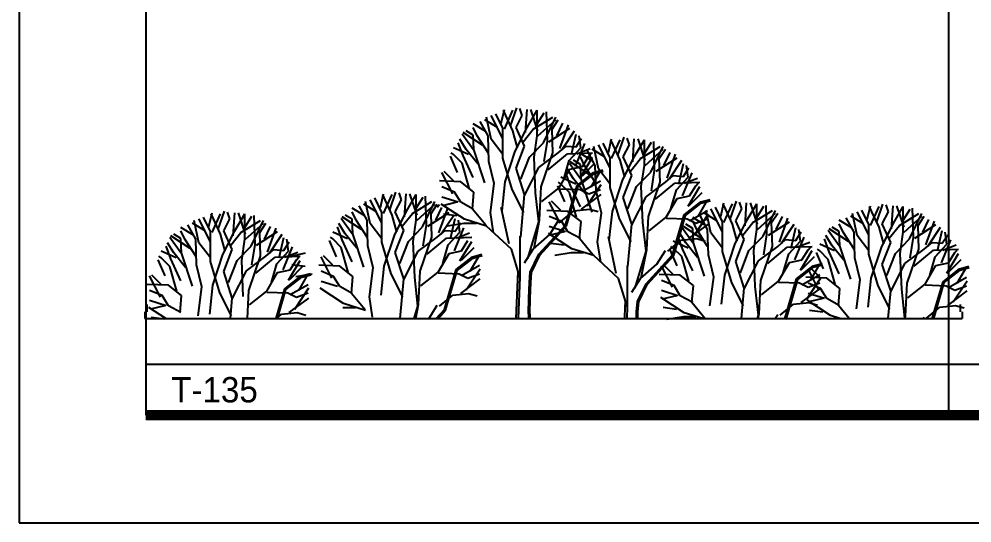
# Model space of a CAD drawing. Header units: millimetres. Extents: x 0 to 25200, y 0 to 17820.
# Drawn here: x 0 to 4511, y 0 to 2383 of the extents above; entities that cross this region are included whole.
import ezdxf
from ezdxf.enums import TextEntityAlignment as Align

# ---------------------------------------------------------------- set-up
doc = ezdxf.new("R2010")
doc.units = ezdxf.units.MM
doc.header["$LTSCALE"] = 100
doc.header["$MEASUREMENT"] = 0
for name, color, linetype in [('CO-TREE', 251, 'Continuous'), ('TB-FORM', 7, 'Continuous'), ('TB-TEXT', 4, 'Continuous')]:
    doc.layers.add(name, color=color, linetype=linetype)
doc.styles.add('DH-TEXT', font='')
doc.styles.get('DH-TEXT').set_extended_font_data('HY울릉도L')

# ---------------------------------------------------------------- blocks, each defined once
blk = doc.blocks.new('T-135')
at = {"layer": 'CO-TREE'}
for p, q in [((1731.8, 912), (1761.3, 996.9)), ((1787.1, 960.3), (1776.1, 992.9)), ((1639.6, 847.7), (1617.4, 952.2)), ((1694.9, 851.7), (1639.6, 960.3)), ((1694.9, 900), (1661.7, 968.7)), ((1687.5, 924.1), (1702.3, 988.8)), ((1709.7, 960.3), (1698.6, 984.8)), ((1702.3, 895.9), (1742.9, 984.8)), ((1742.9, 887.9), (1709.7, 960.3)), ((1757.6, 904), (1787.1, 960.3)), ((1801.9, 879.9), (1809.3, 988.8)), ((1809.3, 904), (1857.6, 984.8)), ((1861.3, 887.9), (1827.7, 988.8)), ((1839.2, 895.9), (1931.4, 952.2)), ((1857.6, 863.8), (1857.6, 984.8)), ((1857.6, 920.1), (1890.8, 972.7)), ((1887.1, 831.6), (1946.2, 952.2)), ((1905.6, 839.6), (1901.9, 976.8)), ((1613.7, 883.9), (1554.3, 920.1)), ((1573.2, 863.8), (1554.3, 904)), ((1624.8, 863.8), (1587.9, 932.1)), ((1669.1, 904), (1610.1, 940.2)), ((1753.9, 791.4), (1809.3, 904)), ((1798.2, 815.5), (1757.6, 904)), ((1861.3, 863.8), (1946.2, 940.2)), ((1927.7, 895.9), (1957.2, 940.2)), ((1949.9, 863.8), (1979.4, 924.1)), ((1964.6, 803.4), (2005.2, 916)), ((1554.3, 799.4), (1502.7, 871.8)), ((1599, 819.5), (1506.4, 879.9)), ((1554.3, 867.8), (1521.1, 887.9)), ((1558, 799.4), (1554.3, 867.8)), ((1624.8, 783.3), (1573.2, 863.8)), ((1628.5, 743.1), (1624.8, 863.8)), ((1694.9, 759.2), (1694.9, 900)), ((1765, 807.5), (1742.9, 887.9)), ((1790.8, 835.6), (1839.2, 895.9)), ((1842.9, 763.2), (1857.6, 863.8)), ((1913, 835.6), (2012.6, 900)), ((1931.4, 783.3), (1927.7, 895.9)), ((1975.7, 799.4), (2034.7, 887.9)), ((2020, 775.3), (2042.1, 871.8)), ((2064.2, 807.5), (2056.8, 863.8)), ((2239.5, 772.8), (2269, 857.6)), ((1506.4, 771.3), (1484.2, 831.6)), ((1521.1, 799.4), (1491.6, 847.7)), ((1694.9, 775.3), (1639.6, 847.7)), ((1757.6, 710.9), (1798.2, 815.5)), ((1820.4, 763.2), (1887.1, 831.6)), ((1890.8, 743.1), (1905.6, 839.6)), ((1957.2, 783.3), (1994.1, 815.5)), ((1994.1, 815.5), (2042.1, 811.5)), ((2038.4, 719), (2082.7, 827.6)), ((2042.1, 811.5), (2067.9, 851.7)), ((2147.2, 708.4), (2125.1, 813)), ((2202.6, 712.5), (2147.2, 821)), ((2202.6, 760.7), (2169.4, 829.5)), ((2195.2, 784.8), (2210, 849.6)), ((2217.3, 821), (2206.3, 845.6)), ((2210, 756.7), (2250.6, 845.6)), ((2250.6, 748.6), (2217.3, 821)), ((2265.3, 764.7), (2294.8, 821)), ((2294.8, 821), (2283.8, 853.6)), ((2309.6, 740.6), (2317, 849.6)), ((2317, 764.7), (2365.3, 845.6)), ((2369, 748.6), (2335.4, 849.6)), ((2346.8, 756.7), (2439.1, 813)), ((2365.3, 724.5), (2365.3, 845.6)), ((2365.3, 780.8), (2398.5, 833.5)), ((2394.8, 692.3), (2453.8, 813)), ((2413.3, 700.4), (2409.6, 837.5)), ((1480.6, 690.8), (1447.3, 767.2)), ((1462.1, 775.3), (1451, 783.3)), ((1532.2, 775.3), (1462.1, 807.5)), ((1502.7, 735.1), (1462.1, 775.3)), ((1554.3, 666.7), (1506.4, 771.3)), ((1576.8, 731.1), (1521.1, 799.4)), ((1610.1, 642.2), (1558, 799.4)), ((1706, 646.2), (1753.9, 791.4)), ((1865, 715), (1957.2, 783.3)), ((1876.1, 622.1), (1931.4, 783.3)), ((1909.3, 702.9), (2001.5, 779.3)), ((2001.5, 779.3), (2119.9, 783.3)), ((2008.9, 747.1), (2064.2, 807.5)), ((2045.8, 779.3), (2108.9, 803.4)), ((2121.4, 744.6), (2062, 780.8)), ((2071.6, 719), (2101.5, 767.2)), ((2132.5, 724.5), (2095.6, 792.9)), ((2101.5, 767.2), (2112.6, 779.3)), ((2176.8, 764.7), (2117.7, 800.9)), ((2369, 724.5), (2453.8, 800.9)), ((2435.4, 756.7), (2464.9, 800.9)), ((2457.5, 724.5), (2487, 784.8)), ((2472.3, 664.2), (2512.9, 776.8)), ((1535.9, 618), (1502.7, 735.1)), ((1654.3, 638.2), (1628.5, 743.1)), ((1739.2, 610), (1694.9, 759.2)), ((1779.8, 658.7), (1820.4, 763.2)), ((1850.2, 593.9), (1842.9, 763.2)), ((1983.1, 658.7), (2008.9, 747.1)), ((2062, 660.2), (2010.4, 732.6)), ((2106.7, 680.3), (2014.1, 740.6)), ((2062, 728.5), (2028.8, 748.6)), ((2080.8, 724.5), (2062, 764.7)), ((2065.7, 660.2), (2062, 728.5)), ((2064.2, 670.7), (2119.9, 763.2)), ((2071.6, 674.7), (2131, 735.1)), ((2132.5, 644.1), (2080.8, 724.5)), ((2136.2, 603.9), (2132.5, 724.5)), ((2202.6, 620), (2202.6, 760.7)), ((2272.7, 668.2), (2250.6, 748.6)), ((2261.6, 652.1), (2317, 764.7)), ((2305.9, 676.3), (2265.3, 764.7)), ((2298.5, 696.4), (2346.8, 756.7)), ((2350.5, 624), (2365.3, 724.5)), ((2420.6, 696.4), (2520.3, 760.7)), ((2439.1, 644.1), (2435.4, 756.7)), ((2483.4, 660.2), (2542.4, 748.6)), ((2527.6, 636), (2549.8, 732.6)), ((2571.9, 668.2), (2564.5, 724.5)), ((1458.4, 589.9), (1406.8, 690.8)), ((1462.1, 650.6), (1417.8, 694.9)), ((1798.2, 585.9), (1757.6, 710.9)), ((1798.2, 581.9), (1865, 715)), ((1960.9, 618), (2012.6, 706.9)), ((2014.1, 632), (1991.9, 692.3)), ((2028.8, 660.2), (1999.3, 708.4)), ((2012.6, 706.9), (2071.6, 719)), ((2046.1, 629.7), (2124, 690.4)), ((2051.6, 626), (2126.8, 684.8)), ((2112.6, 622.1), (2156.8, 698.9)), ((2124, 690.4), (2168.3, 702.5)), ((2126.8, 684.8), (2169.9, 696.5)), ((2202.6, 636), (2147.2, 708.4)), ((2328, 624), (2394.8, 692.3)), ((2398.5, 603.9), (2413.3, 700.4)), ((2546.1, 579.7), (2590.4, 688.3)), ((2549.8, 672.2), (2575.6, 712.5)), ((1495.3, 646.2), (1395.7, 650.6)), ((1558, 597.9), (1495.3, 646.2)), ((1635.9, 501.4), (1654.3, 638.2)), ((1691.2, 509.5), (1706, 646.2)), ((1969.8, 636), (1958.7, 644.1)), ((2039.9, 636), (1969.8, 668.2)), ((2010.4, 595.8), (1969.8, 636)), ((2062, 527.5), (2014.1, 632)), ((2084.5, 591.8), (2028.8, 660.2)), ((2117.7, 502.9), (2065.7, 660.2)), ((2071.6, 602), (2156.8, 650.6)), ((2094.1, 533.6), (2160.5, 634.1)), ((2213.7, 506.9), (2261.6, 652.1)), ((2265.3, 571.7), (2305.9, 676.3)), ((2372.7, 575.7), (2464.9, 644.1)), ((2383.7, 482.8), (2439.1, 644.1)), ((2416.9, 563.7), (2509.2, 640.1)), ((2464.9, 644.1), (2501.8, 676.3)), ((2501.8, 676.3), (2549.8, 672.2)), ((2509.2, 640.1), (2627.6, 644.1)), ((2516.6, 607.9), (2571.9, 668.2)), ((2553.5, 640.1), (2616.5, 664.2)), ((2609.2, 628), (2620.2, 640.1)), ((1115.1, 525.4), (1129.8, 590.1)), ((1159.3, 513.3), (1188.8, 598.2)), ((1214.7, 561.6), (1203.6, 594.1)), ((1229.4, 481.1), (1236.8, 590.1)), ((1288.8, 489.2), (1255.3, 590.1)), ((1465.8, 597.9), (1406.8, 622.1)), ((1495.3, 549.7), (1465.8, 597.9)), ((1550.7, 517.5), (1558, 597.9)), ((1794.5, 501.4), (1739.2, 610)), ((1865, 457.2), (1850.2, 593.9)), ((1868.7, 465.2), (1876.1, 622.1)), ((1879.8, 553.7), (1960.9, 618)), ((1988.2, 551.6), (1955, 628)), ((1960.9, 614), (2060.5, 610)), ((1990.8, 440.7), (2046.1, 629.7)), ((1996.4, 437.6), (2051.6, 626)), ((2043.6, 478.8), (2010.4, 595.8)), ((2060.5, 610), (2101.5, 589.9)), ((2101.5, 589.9), (2156.8, 610)), ((2162, 498.9), (2136.2, 603.9)), ((2246.9, 470.8), (2202.6, 620)), ((2287.4, 519.4), (2328, 624)), ((2357.9, 454.7), (2350.5, 624)), ((2490.7, 519.4), (2516.6, 607.9)), ((2571.9, 531.5), (2627.6, 624)), ((2579.3, 579.7), (2609.2, 628)), ((2579.3, 535.5), (2638.7, 595.8)), ((1096.6, 505.3), (1037.6, 541.5)), ((1067.1, 449), (1045, 553.5)), ((1122.4, 453), (1067.1, 561.6)), ((1122.4, 501.2), (1089.2, 570)), ((1137.2, 561.6), (1126.1, 586.1)), ((1129.8, 497.2), (1170.4, 586.1)), ((1170.4, 489.2), (1137.2, 561.6)), ((1185.2, 505.3), (1214.7, 561.6)), ((1236.8, 505.3), (1285.1, 586.1)), ((1266.7, 497.2), (1358.9, 553.5)), ((1285.1, 465), (1285.1, 586.1)), ((1285.1, 521.3), (1318.3, 574)), ((1288.8, 465), (1373.7, 541.5)), ((1314.7, 432.9), (1373.7, 553.5)), ((1333.1, 440.9), (1329.4, 578)), ((1355.2, 497.2), (1384.8, 541.5)), ((1513.8, 469.2), (1403.1, 541.6)), ((1484.2, 549.7), (1406.8, 573.8)), ((1476.9, 549.7), (1410.5, 533.6)), ((1554.3, 517.5), (1495.3, 549.7)), ((1779.8, 384.8), (1798.2, 585.9)), ((1966.1, 450.6), (1914.4, 551.6)), ((1969.8, 511.4), (1925.5, 555.6)), ((2067.9, 517.5), (2160.5, 585.9)), ((2305.9, 446.6), (2265.3, 571.7)), ((2305.9, 442.6), (2372.7, 575.7)), ((2468.6, 478.8), (2520.3, 567.7)), ((2520.3, 567.7), (2579.3, 579.7)), ((2553.8, 490.5), (2631.7, 551.2)), ((2559.2, 486.8), (2634.5, 545.5)), ((2620.2, 482.8), (2664.5, 559.6)), ((2631.7, 551.2), (2675.9, 563.3)), ((2634.5, 545.5), (2677.6, 557.2)), ((2727, 482.1), (2741.7, 546.8)), ((2749.1, 518.2), (2738, 542.8)), ((2741.7, 453.9), (2782.3, 542.8)), ((2771.2, 470), (2800.8, 554.8)), ((2826.6, 518.2), (2815.5, 550.8)), ((2841.3, 437.8), (2848.7, 546.8)), ((2848.7, 461.9), (2897.1, 542.8)), ((2900.7, 445.9), (2867.2, 546.8)), ((2897.1, 421.7), (2897.1, 542.8)), ((3464.6, 456.5), (3494.1, 541.4)), ((303.7, 434.9), (318.5, 499.7)), ((348, 422.9), (377.5, 507.7)), ((403.3, 471.1), (392.3, 503.7)), ((418.1, 390.7), (425.5, 499.7)), ((477.5, 398.8), (443.9, 499.7)), ((1041.3, 485.1), (981.9, 521.3)), ((1000.7, 465), (981.9, 505.3)), ((1052.3, 465), (1015.4, 533.4)), ((1122.4, 360.5), (1122.4, 501.2)), ((1181.5, 392.7), (1236.8, 505.3)), ((1225.7, 416.8), (1185.2, 505.3)), ((1218.4, 436.9), (1266.7, 497.2)), ((1340.5, 436.9), (1440.1, 501.2)), ((1358.9, 384.6), (1355.2, 497.2)), ((1377.4, 465), (1406.9, 525.4)), ((1384.1, 527.1), (1395.2, 539.1)), ((1392.1, 404.7), (1432.7, 517.3)), ((1613.7, 441.1), (1550.7, 517.5)), ((1650.6, 404.9), (1635.9, 501.4)), ((1724.4, 352.6), (1687.5, 525.5)), ((2003, 506.9), (1903.4, 511.4)), ((1968.3, 457.2), (2031, 509.5)), ((2065.7, 458.7), (2003, 506.9)), ((2031, 509.5), (2105.2, 517.5)), ((2105.2, 517.5), (2145.8, 505.4)), ((2143.6, 362.2), (2162, 498.9)), ((2198.9, 370.2), (2213.7, 506.9)), ((2579.3, 462.7), (2664.5, 511.4)), ((2708.5, 461.9), (2649.5, 498.1)), ((2679, 405.6), (2656.9, 510.2)), ((2734.4, 409.7), (2679, 518.2)), ((2734.4, 457.9), (2701.1, 526.7)), ((2782.3, 445.9), (2749.1, 518.2)), ((2797.1, 461.9), (2826.6, 518.2)), ((2878.6, 453.9), (2970.8, 510.2)), ((2897.1, 478), (2930.3, 530.7)), ((2900.7, 421.7), (2985.6, 498.1)), ((2926.6, 389.6), (2985.6, 510.2)), ((2945, 397.6), (2941.3, 534.7)), ((2967.2, 453.9), (2996.7, 498.1)), ((3372.3, 392.2), (3350.2, 496.7)), ((3427.7, 396.2), (3372.3, 504.8)), ((3427.7, 444.5), (3394.5, 513.2)), ((3420.3, 468.6), (3435, 533.3)), ((3442.4, 504.8), (3431.4, 529.3)), ((3435, 440.4), (3475.6, 529.3)), ((3475.6, 432.4), (3442.4, 504.8)), ((3490.4, 448.5), (3519.9, 504.8)), ((3519.9, 504.8), (3508.8, 537.4)), ((3534.7, 424.4), (3542, 533.3)), ((3542, 448.5), (3590.4, 529.3)), ((3594.1, 432.4), (3560.5, 533.3)), ((3571.9, 440.4), (3664.2, 496.7)), ((3590.4, 408.3), (3590.4, 529.3)), ((3590.4, 464.6), (3623.6, 517.3)), ((3619.9, 376.1), (3678.9, 496.7)), ((3638.3, 384.1), (3634.6, 521.3)), ((255.8, 358.5), (233.6, 463.1)), ((311.1, 362.6), (255.8, 471.1)), ((311.1, 410.8), (277.9, 479.6)), ((325.9, 471.1), (314.8, 495.7)), ((318.5, 406.8), (359.1, 495.7)), ((359.1, 398.8), (325.9, 471.1)), ((373.8, 414.8), (403.3, 471.1)), ((425.5, 414.8), (473.8, 495.7)), ((455.4, 406.8), (547.6, 463.1)), ((473.8, 374.6), (473.8, 495.7)), ((473.8, 430.9), (507, 483.6)), ((503.3, 342.5), (562.4, 463.1)), ((521.8, 350.5), (518.1, 487.6)), ((981.9, 400.7), (930.2, 473.1)), ((1026.5, 420.8), (933.9, 481.1)), ((981.9, 469.1), (948.7, 489.2)), ((985.6, 400.7), (981.9, 469.1)), ((1052.3, 384.6), (1000.7, 465)), ((1056, 344.4), (1052.3, 465)), ((1192.5, 408.7), (1170.4, 489.2)), ((1270.4, 364.5), (1285.1, 465)), ((1403.2, 400.7), (1462.2, 489.2)), ((1476.9, 485.3), (1414.1, 493.4)), ((1447.5, 376.6), (1469.6, 473.1)), ((1469.6, 412.8), (1495.4, 453)), ((1491.7, 408.7), (1484.4, 465)), ((1617.4, 437.1), (1513.8, 469.2)), ((1813, 283.8), (1865, 457.2)), ((1842.9, 332.1), (1868.7, 465.2)), ((1973.5, 458.7), (1914.4, 482.8)), ((1916.6, 396.9), (1957.2, 461.2)), ((2003, 410.4), (1973.5, 458.7)), ((2058.3, 378.3), (2065.7, 458.7)), ((2302.2, 362.2), (2246.9, 470.8)), ((2372.7, 317.9), (2357.9, 454.7)), ((2376.4, 326), (2383.7, 482.8)), ((2387.4, 414.5), (2468.6, 478.8)), ((2468.6, 474.8), (2568.2, 470.8)), ((2498.5, 301.5), (2553.8, 490.5)), ((2504.1, 298.3), (2559.2, 486.8)), ((2568.2, 470.8), (2609.2, 450.6)), ((2653.2, 441.8), (2593.8, 478)), ((2612.6, 421.7), (2593.8, 461.9)), ((2601.8, 394.3), (2668.2, 494.9)), ((2609.2, 450.6), (2664.5, 470.8)), ((2664.3, 421.7), (2627.4, 490.1)), ((2734.4, 317.2), (2734.4, 457.9)), ((2793.4, 349.3), (2848.7, 461.9)), ((2837.7, 373.5), (2797.1, 461.9)), ((2830.3, 393.6), (2878.6, 453.9)), ((2952.4, 393.6), (3052, 457.9)), ((2970.8, 341.3), (2967.2, 453.9)), ((2989.3, 421.7), (3018.8, 482.1)), ((3004.1, 361.4), (3044.6, 474)), ((3346.5, 428.4), (3287.1, 464.6)), ((3357.6, 408.3), (3320.7, 476.6)), ((3401.8, 448.5), (3342.8, 484.7)), ((3594.1, 408.3), (3678.9, 484.7)), ((3660.5, 440.4), (3690, 484.7)), ((3682.6, 408.3), (3712.1, 468.6)), ((3697.4, 347.9), (3738, 460.5)), ((229.9, 394.7), (170.5, 430.9)), ((189.4, 374.6), (170.5, 414.8)), ((241, 374.6), (204.1, 443)), ((285.3, 414.8), (226.3, 451)), ((311.1, 270.1), (311.1, 410.8)), ((370.1, 302.2), (425.5, 414.8)), ((414.4, 326.4), (373.8, 414.8)), ((407, 346.5), (455.4, 406.8)), ((477.5, 374.6), (562.4, 451)), ((529.2, 346.5), (628.8, 410.8)), ((543.9, 406.8), (573.4, 451)), ((547.6, 294.2), (543.9, 406.8)), ((566.1, 374.6), (595.6, 434.9)), ((580.8, 314.3), (621.4, 426.9)), ((959.7, 376.6), (889.6, 408.7)), ((933.9, 372.5), (911.8, 432.9)), ((948.7, 400.7), (919.1, 449)), ((1122.4, 376.6), (1067.1, 449)), ((1185.2, 312.2), (1225.7, 416.8)), ((1247.9, 364.5), (1314.7, 432.9)), ((1318.3, 344.4), (1333.1, 440.9)), ((1384.8, 384.6), (1421.6, 416.8)), ((1421.6, 416.8), (1469.6, 412.8)), ((1510.1, 449.1), (1432.6, 437.1)), ((1436.4, 348.4), (1491.7, 408.7)), ((1465.9, 320.3), (1510.2, 428.8)), ((1569.5, 449.1), (1510.1, 449.1)), ((1735.5, 328.1), (1617.4, 437.1)), ((1865.4, 303.6), (1990.8, 440.7)), ((1870.6, 300), (1996.4, 437.6)), ((1991.9, 410.4), (1914.4, 434.6)), ((1984.5, 410.4), (1918.1, 394.3)), ((2062, 378.3), (2003, 410.4)), ((2287.4, 245.5), (2305.9, 446.6)), ((2593.8, 357.4), (2542.1, 429.8)), ((2638.4, 377.5), (2545.8, 437.8)), ((2593.8, 425.7), (2560.6, 445.9)), ((2575.6, 378.3), (2668.2, 446.6)), ((2597.5, 357.4), (2593.8, 425.7)), ((2664.3, 341.3), (2612.6, 421.7)), ((2667.9, 301.1), (2664.3, 421.7)), ((2804.5, 365.4), (2782.3, 445.9)), ((2882.3, 321.2), (2897.1, 421.7)), ((3015.1, 357.4), (3074.2, 445.9)), ((3059.4, 333.3), (3081.5, 429.8)), ((3081.5, 369.4), (3107.4, 409.7)), ((3103.7, 365.4), (3096.3, 421.7)), ((3287.1, 343.9), (3235.4, 416.3)), ((3331.7, 364), (3239.1, 424.4)), ((3287.1, 412.3), (3253.9, 432.4)), ((3305.9, 408.3), (3287.1, 448.5)), ((3290.8, 343.9), (3287.1, 412.3)), ((3357.6, 327.8), (3305.9, 408.3)), ((3361.3, 287.6), (3357.6, 408.3)), ((3427.7, 303.7), (3427.7, 444.5)), ((3497.8, 352), (3475.6, 432.4)), ((3486.7, 335.9), (3542, 448.5)), ((3531, 360), (3490.4, 448.5)), ((3523.6, 380.1), (3571.9, 440.4)), ((3575.6, 307.7), (3590.4, 408.3)), ((3645.7, 380.1), (3745.3, 444.5)), ((3664.2, 327.8), (3660.5, 440.4)), ((3708.4, 343.9), (3767.5, 432.4)), ((3752.7, 319.8), (3774.8, 416.3)), ((3797, 352), (3789.6, 408.3)), ((170.5, 310.3), (118.9, 382.7)), ((215.2, 330.4), (122.6, 390.7)), ((170.5, 378.6), (137.3, 398.8)), ((174.2, 310.3), (170.5, 378.6)), ((241, 294.2), (189.4, 374.6)), ((244.7, 254), (241, 374.6)), ((381.2, 318.3), (359.1, 398.8)), ((459.1, 274.1), (473.8, 374.6)), ((591.9, 310.3), (650.9, 398.8)), ((636.2, 286.2), (658.3, 382.7)), ((658.3, 322.3), (684.1, 362.6)), ((680.4, 318.3), (673, 374.6)), ((908.1, 292.1), (874.9, 368.5)), ((889.6, 376.6), (878.6, 384.6)), ((930.2, 336.3), (889.6, 376.6)), ((981.9, 268), (933.9, 372.5)), ((1004.4, 332.3), (948.7, 400.7)), ((1037.6, 243.5), (985.6, 400.7)), ((1133.5, 247.5), (1181.5, 392.7)), ((1207.3, 259.9), (1247.9, 364.5)), ((1277.8, 195.2), (1270.4, 364.5)), ((1292.5, 316.2), (1384.8, 384.6)), ((1303.6, 223.3), (1358.9, 384.6)), ((1336.8, 304.2), (1429, 380.6)), ((1429, 380.6), (1547.5, 384.6)), ((1473.3, 380.6), (1536.4, 404.7)), ((1491.7, 272), (1547.5, 364.5)), ((1499.1, 320.3), (1529, 368.5)), ((1776.1, 388.8), (1776.1, 195.4)), ((1839.2, 328.1), (1916.6, 396.9)), ((2021.4, 330), (1910.8, 402.4)), ((2121.4, 301.8), (2058.3, 378.3)), ((2158.3, 265.7), (2143.6, 362.2)), ((2232.1, 213.4), (2195.2, 386.3)), ((2476, 317.9), (2538.7, 370.2)), ((2571.6, 333.3), (2501.5, 365.4)), ((2545.8, 329.2), (2523.7, 389.6)), ((2560.6, 357.4), (2531.1, 405.6)), ((2538.7, 370.2), (2612.9, 378.3)), ((2612.9, 378.3), (2653.4, 366.2)), ((2734.4, 333.3), (2679, 405.6)), ((2797.1, 268.9), (2837.7, 373.5)), ((2859.8, 321.2), (2926.6, 389.6)), ((2930.3, 301.1), (2945, 397.6)), ((2996.7, 341.3), (3033.6, 373.5)), ((3033.6, 373.5), (3081.5, 369.4)), ((3048.3, 305.1), (3103.7, 365.4)), ((3077.8, 276.9), (3122.1, 385.5)), ((3085.2, 337.3), (3148.3, 361.4)), ((3239.1, 315.8), (3217, 376.1)), ((3253.9, 343.9), (3224.4, 392.2)), ((3427.7, 319.8), (3372.3, 392.2)), ((3553.1, 307.7), (3619.9, 376.1)), ((3623.6, 287.6), (3638.3, 384.1)), ((3771.2, 263.5), (3815.4, 372.1)), ((3774.8, 356), (3800.7, 396.2)), ((148.4, 286.2), (78.3, 318.3)), ((122.6, 282.1), (100.4, 342.5)), ((137.3, 310.3), (107.8, 358.5)), ((311.1, 286.2), (255.8, 358.5)), ((373.8, 221.8), (414.4, 326.4)), ((436.6, 274.1), (503.3, 342.5)), ((507, 254), (521.8, 350.5)), ((573.4, 294.2), (610.3, 326.4)), ((610.3, 326.4), (658.3, 322.3)), ((625.1, 258), (680.4, 318.3)), ((654.6, 229.8), (698.9, 338.4)), ((963.4, 219.3), (930.2, 336.3)), ((1081.8, 239.4), (1056, 344.4)), ((1166.7, 211.3), (1122.4, 360.5)), ((1225.7, 183.1), (1292.5, 316.2)), ((1410.6, 259.9), (1436.4, 348.4)), ((1440.1, 308.2), (1499.1, 320.3)), ((1499.1, 276), (1558.5, 336.3)), ((1776.1, 195.4), (1735.5, 328.1)), ((1798.2, 263.7), (1839.2, 328.1)), ((1984.5, 346.1), (1921.8, 354.1)), ((2125.1, 297.8), (2021.4, 330)), ((2320.7, 144.6), (2372.7, 317.9)), ((2350.5, 192.9), (2376.4, 326)), ((2424.3, 257.6), (2464.9, 322)), ((2520, 248.8), (2486.8, 325.2)), ((2501.5, 333.3), (2490.5, 341.3)), ((2542.1, 293), (2501.5, 333.3)), ((2593.8, 224.7), (2545.8, 329.2)), ((2616.3, 289), (2560.6, 357.4)), ((2649.5, 200.1), (2597.5, 357.4)), ((2778.6, 168), (2734.4, 317.2)), ((2745.4, 204.2), (2793.4, 349.3)), ((2819.2, 216.6), (2859.8, 321.2)), ((2889.7, 151.9), (2882.3, 321.2)), ((2904.4, 272.9), (2996.7, 341.3)), ((2915.5, 180), (2970.8, 341.3)), ((2948.7, 260.9), (3040.9, 337.3)), ((3040.9, 337.3), (3159.4, 341.3)), ((3103.7, 228.7), (3159.4, 321.2)), ((3111, 276.9), (3140.9, 325.2)), ((3140.9, 325.2), (3152, 337.3)), ((3194.9, 319.8), (3183.8, 327.8)), ((3265, 319.8), (3194.9, 352)), ((3235.4, 279.6), (3194.9, 319.8)), ((3287.1, 211.2), (3239.1, 315.8)), ((3309.6, 275.6), (3253.9, 343.9)), ((3342.8, 186.7), (3290.8, 343.9)), ((3438.7, 190.7), (3486.7, 335.9)), ((3490.4, 255.4), (3531, 360)), ((3597.8, 259.5), (3690, 327.8)), ((3608.8, 166.6), (3664.2, 327.8)), ((3642, 247.4), (3734.3, 323.8)), ((3690, 327.8), (3726.9, 360)), ((3726.9, 360), (3774.8, 356)), ((3734.3, 323.8), (3852.7, 327.8)), ((3741.6, 291.6), (3797, 352)), ((3778.5, 323.8), (3841.6, 347.9)), ((3834.2, 311.8), (3845.3, 323.8)), ((96.8, 201.7), (63.6, 278.1)), ((78.3, 286.2), (67.2, 294.2)), ((118.9, 245.9), (78.3, 286.2)), ((170.5, 177.6), (122.6, 282.1)), ((193.1, 241.9), (137.3, 310.3)), ((226.3, 153), (174.2, 310.3)), ((322.2, 157.1), (370.1, 302.2)), ((396, 169.5), (436.6, 274.1)), ((466.4, 104.8), (459.1, 274.1)), ((481.2, 225.8), (573.4, 294.2)), ((492.3, 132.9), (547.6, 294.2)), ((525.5, 213.8), (617.7, 290.2)), ((617.7, 290.2), (736.1, 294.2)), ((662, 290.2), (725.1, 314.3)), ((680.4, 181.6), (736.1, 274.1)), ((687.8, 229.8), (717.7, 278.1)), ((759.5, 309.5), (693, 293.4)), ((717.7, 278.1), (728.8, 290.2)), ((885.9, 191.2), (834.3, 292.1)), ((889.6, 251.9), (845.4, 296.1)), ((1225.7, 187.1), (1185.2, 312.2)), ((1388.4, 219.3), (1440.1, 308.2)), ((1473.7, 231), (1551.5, 291.7)), ((1479.1, 227.3), (1554.4, 286)), ((1540.1, 223.3), (1584.4, 300.2)), ((1551.5, 291.7), (1595.8, 303.8)), ((1554.4, 286), (1597.4, 297.8)), ((1824.4, 219.1), (1865.4, 303.6)), ((1830.5, 217.5), (1870.6, 300)), ((2017.7, 309.9), (1940.3, 297.8)), ((2077.1, 309.9), (2017.7, 309.9)), ((2243.2, 188.8), (2125.1, 297.8)), ((2373, 164.3), (2498.5, 301.5)), ((2378.3, 160.8), (2504.1, 298.3)), ((2575.3, 176), (2542.1, 293)), ((2693.8, 196.1), (2667.9, 301.1)), ((2837.7, 139.8), (2904.4, 272.9)), ((3022.5, 216.6), (3048.3, 305.1)), ((3052, 264.9), (3111, 276.9)), ((3111, 232.7), (3170.4, 293)), ((3213.3, 235.3), (3180.1, 311.8)), ((3268.7, 162.5), (3235.4, 279.6)), ((3387.1, 182.7), (3361.3, 287.6)), ((3471.9, 154.5), (3427.7, 303.7)), ((3512.5, 203.2), (3553.1, 307.7)), ((3583, 138.4), (3575.6, 307.7)), ((3715.8, 203.2), (3741.6, 291.6)), ((3797, 215.2), (3852.7, 307.7)), ((3804.4, 263.5), (3834.2, 311.8)), ((3804.4, 219.3), (3863.8, 279.6)), ((152.1, 128.9), (118.9, 245.9)), ((270.5, 149), (244.7, 254)), ((355.4, 120.9), (311.1, 270.1)), ((414.4, 92.7), (481.2, 225.8)), ((599.3, 169.5), (625.1, 258)), ((628.8, 217.8), (687.8, 229.8)), ((687.8, 185.6), (747.2, 245.9)), ((759.5, 245.2), (696.7, 253.2)), ((922.8, 247.5), (823.2, 251.9)), ((985.6, 199.2), (922.8, 247.5)), ((1063.4, 102.7), (1081.8, 239.4)), ((1118.7, 110.7), (1133.5, 247.5)), ((1418.3, 42), (1473.7, 231)), ((1423.9, 38.8), (1479.1, 227.3)), ((1499.1, 203.2), (1584.4, 251.9)), ((1521.6, 134.9), (1588, 235.4)), ((2283.8, 249.6), (2283.8, 56.1)), ((2346.8, 188.8), (2424.3, 257.6)), ((2497.9, 147.9), (2446.2, 248.8)), ((2501.5, 208.6), (2457.3, 252.8)), ((2837.7, 143.8), (2797.1, 268.9)), ((3000.4, 176), (3052, 264.9)), ((3085.6, 187.7), (3163.4, 248.4)), ((3091, 184), (3166.3, 242.7)), ((3191.2, 134.4), (3139.5, 235.3)), ((3194.9, 195.1), (3150.6, 239.4)), ((3152, 180), (3196.3, 256.8)), ((3163.4, 248.4), (3207.7, 260.5)), ((3166.3, 242.7), (3209.4, 254.4)), ((3531, 130.4), (3490.4, 255.4)), ((3531, 126.4), (3597.8, 259.5)), ((3693.7, 162.5), (3745.3, 251.4)), ((3745.3, 251.4), (3804.4, 263.5)), ((3778.9, 174.2), (3856.8, 234.9)), ((3784.3, 170.5), (3859.6, 229.3)), ((3845.3, 166.6), (3889.6, 243.4)), ((3856.8, 234.9), (3901, 247)), ((3859.6, 229.3), (3902.7, 241)), ((74.6, 100.8), (23, 201.7)), ((78.3, 161.5), (34, 205.7)), ((414.4, 96.7), (373.8, 221.8)), ((577.1, 128.9), (628.8, 217.8)), ((662.4, 140.6), (740.2, 201.3)), ((667.8, 136.9), (743, 195.6)), ((792.7, 209), (715.2, 196.9)), ((728.8, 132.9), (773, 209.7)), ((740.2, 201.3), (784.5, 213.4)), ((743, 195.6), (786.1, 207.3)), ((893.3, 199.2), (834.3, 223.3)), ((922.8, 151), (893.3, 199.2)), ((978.2, 118.8), (985.6, 199.2)), ((1222, 102.7), (1166.7, 211.3)), ((1208.6, 0), (1225.7, 187.1)), ((1292.5, 58.5), (1277.8, 195.2)), ((1296.2, 66.5), (1303.6, 223.3)), ((1307.3, 155), (1388.4, 219.3)), ((1388.4, 215.3), (1488.1, 211.3)), ((1488.1, 211.3), (1529, 191.2)), ((1495.4, 118.8), (1588, 187.1)), ((1529, 191.2), (1584.4, 211.3)), ((1766.6, 224.1), (1763.5, 148.7)), ((1776.1, 195.4), (1766.8, 0)), ((1820.7, 170.9), (1824.4, 219.1)), ((1827, 170.5), (1830.5, 217.5)), ((2283.8, 56.1), (2243.2, 188.8)), ((2305.9, 124.5), (2346.8, 188.8)), ((2534.8, 204.2), (2435.1, 208.6)), ((2597.5, 155.9), (2534.8, 204.2)), ((2675.3, 59.4), (2693.8, 196.1)), ((2730.7, 67.4), (2745.4, 204.2)), ((3030.3, -1.3), (3085.6, 187.7)), ((3035.8, -4.5), (3091, 184)), ((3111, 159.9), (3196.3, 208.6)), ((3228.1, 190.7), (3128.5, 195.1)), ((3133.6, 91.6), (3200, 192.1)), ((3290.8, 142.4), (3228.1, 190.7)), ((3368.6, 45.9), (3387.1, 182.7)), ((3424, 54), (3438.7, 190.7)), ((3804.4, 146.5), (3889.6, 195.1)), ((111.5, 157.1), (11.9, 161.5)), ((174.2, 108.8), (111.5, 157.1)), ((252.1, 12.3), (270.5, 149)), ((307.4, 20.3), (322.2, 157.1)), ((621.2, 0), (662.4, 140.6)), ((627.7, 0), (667.8, 136.9)), ((687.8, 112.8), (773, 161.5)), ((710.3, 44.5), (776.7, 145)), ((941.3, 70.5), (830.6, 142.9)), ((911.8, 151), (834.3, 175.1)), ((981.9, 118.8), (922.8, 151)), ((1763.5, 148.7), (1755.9, 0)), ((1817.5, 96.8), (1820.7, 170.9)), ((1823.7, 96.6), (1827, 170.5)), ((2332.1, 79.9), (2373, 164.3)), ((2338.2, 78.2), (2378.3, 160.8)), ((2505.2, 155.9), (2446.2, 180)), ((2534.8, 107.6), (2505.2, 155.9)), ((2590.1, 75.5), (2597.5, 155.9)), ((2834, 59.4), (2778.6, 168)), ((2824.5, 0), (2837.7, 143.8)), ((2904.4, 15.1), (2889.7, 151.9)), ((2908.1, 23.2), (2915.5, 180)), ((2919.2, 111.7), (3000.4, 176)), ((3000.4, 172), (3100, 168)), ((3100, 168), (3140.9, 147.9)), ((3107.4, 75.5), (3200, 143.8)), ((3198.6, 142.4), (3139.5, 166.6)), ((3140.9, 147.9), (3196.3, 168)), ((3228.1, 94.2), (3198.6, 142.4)), ((3283.4, 62), (3290.8, 142.4)), ((3527.3, 45.9), (3471.9, 154.5)), ((3597.8, 1.7), (3583, 138.4)), ((3601.4, 9.7), (3608.8, 166.6)), ((3612.5, 98.2), (3693.7, 162.5)), ((3693.7, 158.5), (3793.3, 154.5)), ((3727.9, 0), (3778.9, 174.2)), ((3734.4, 0), (3784.3, 170.5)), ((3793.3, 154.5), (3834.2, 134.4)), ((3826.9, 78.1), (3893.3, 178.6)), ((3834.2, 134.4), (3889.6, 154.5)), ((82, 108.8), (23, 132.9)), ((111.5, 60.5), (82, 108.8)), ((166.9, 28.4), (174.2, 108.8)), ((410.7, 12.3), (355.4, 120.9)), ((405.5, 0), (414.4, 96.7)), ((486, 0), (492.3, 132.9)), ((496, 64.6), (577.1, 128.9)), ((577.1, 124.9), (676.7, 120.9)), ((676.7, 120.9), (717.7, 100.8)), ((684.1, 28.4), (776.7, 96.7)), ((717.7, 100.8), (773, 120.9)), ((1041.3, 42.4), (978.2, 118.8)), ((1078.2, 6.2), (1063.4, 102.7)), ((1395.8, 58.5), (1458.5, 110.7)), ((1458.5, 110.7), (1532.7, 118.8)), ((1532.7, 118.8), (1573.3, 106.7)), ((1816.1, 22.3), (1817.5, 96.8)), ((1822.4, 22.2), (1823.7, 96.6)), ((2553.2, 27.2), (2442.5, 99.6)), ((2523.7, 107.6), (2446.2, 131.8)), ((2516.3, 107.6), (2449.9, 91.6)), ((2593.8, 75.5), (2534.8, 107.6)), ((3217, 94.2), (3139.5, 118.3)), ((3209.6, 94.2), (3143.2, 78.1)), ((3287.1, 62), (3228.1, 94.2)), ((3519, 0), (3531, 130.4)), ((3800.7, 62), (3893.3, 130.4)), ((9.4, 65.5), (9.4, 31.2)), ((99.5, 0), (19.3, 52.5)), ((100.4, 60.5), (23, 84.7)), ((93.1, 60.5), (26.7, 44.5)), ((170.5, 28.4), (111.5, 60.5)), ((997, 50.4), (937.6, 50.4)), ((1045, 38.3), (941.3, 70.5)), ((1275, 0), (1292.5, 58.5)), ((1283.3, 0), (1296.2, 66.5)), ((1344.2, -1.9), (1384.8, 62.5)), ((2274.3, 84.8), (2271.1, 9.4)), ((2283.8, 56.1), (2281.1, 0)), ((2328.4, 31.6), (2332.1, 79.9)), ((2334.6, 31.2), (2338.2, 78.2)), ((2516.3, 43.3), (2453.6, 51.3)), ((2653.2, -0.9), (2590.1, 75.5)), ((3007.7, 15.1), (3070.5, 67.4)), ((3070.5, 67.4), (3144.6, 75.5)), ((3246.5, 13.7), (3135.8, 86.1)), ((3144.6, 75.5), (3185.2, 63.4)), ((3334.6, 0), (3283.4, 62)), ((3701.1, 1.7), (3763.8, 54)), ((3763.8, 54), (3837.9, 62)), ((3837.9, 62), (3878.5, 49.9)), ((3859.4, 65.5), (3859.4, 31.2)), ((0, 31.2), (0, 0)), ((0, 0), (3868.8, 0)), ((93.1, -3.8), (30.3, 4.2)), ((622.8, 0), (647.2, 20.3)), ((647.2, 20.3), (721.4, 28.4)), ((721.4, 28.4), (762, 16.3)), ((1379.9, 0), (1418.3, 42)), ((1388.4, 0), (1423.9, 38.8)), ((1816.1, 22.3), (1816.1, 0)), ((1822.4, 22.3), (1822.4, 0)), ((2271.1, 9.4), (2270.7, 0)), ((2327, 0), (2328.4, 31.6)), ((2333.3, 0), (2334.6, 31.2)), ((2549.5, 7.1), (2472, -5)), ((2608.9, 7.1), (2549.5, 7.1)), ((2640.9, 0), (2553.2, 27.2)), ((2899.9, 0), (2904.4, 15.1)), ((2903.6, 0), (2908.1, 23.2)), ((2984.6, 0), (2996.7, 19.2)), ((3209.6, 29.8), (3146.9, 37.9)), ((3290.8, 0), (3246.5, 13.7)), ((3597.2, 0), (3597.8, 1.7)), ((3599.6, 0), (3601.4, 9.7)), ((3686.4, 0), (3690, 5.7)), ((3868.8, 31.2), (3868.8, 0))]:
    blk.add_line(p, q, dxfattribs=at)

msp = doc.modelspace()

# ---------------------------------------------------------------- linework, layer by layer
at = {"layer": 'TB-FORM', "color": 251}
for p, q in [((4400, 16350), (4400, 510)), ((12000, 750), (600, 750))]:
    msp.add_line(p, q, dxfattribs=at)
for points in [[(0, 0), (12600, 0), (12600, 17820), (0, 17820)], [(600, 510), (12000, 510), (12000, 17310), (600, 17310)]]:
    msp.add_lwpolyline(points, close=True, dxfattribs=at)
at = {"layer": 'TB-FORM', "const_width": 48}
msp.add_lwpolyline([(600, 510), (12000, 510)], dxfattribs=at)

# ---------------------------------------------------------------- block references
at = {"layer": 'CO-TREE'}
msp.add_blockref('T-135', (595.2, 967), dxfattribs=at)

# ---------------------------------------------------------------- texts
at = {"layer": 'TB-TEXT', "style": 'DH-TEXT'}
msp.add_text('T-135', height=120, dxfattribs=at).set_placement((720, 630), align=Align.MIDDLE_LEFT)

doc.saveas('drawing.dxf')
